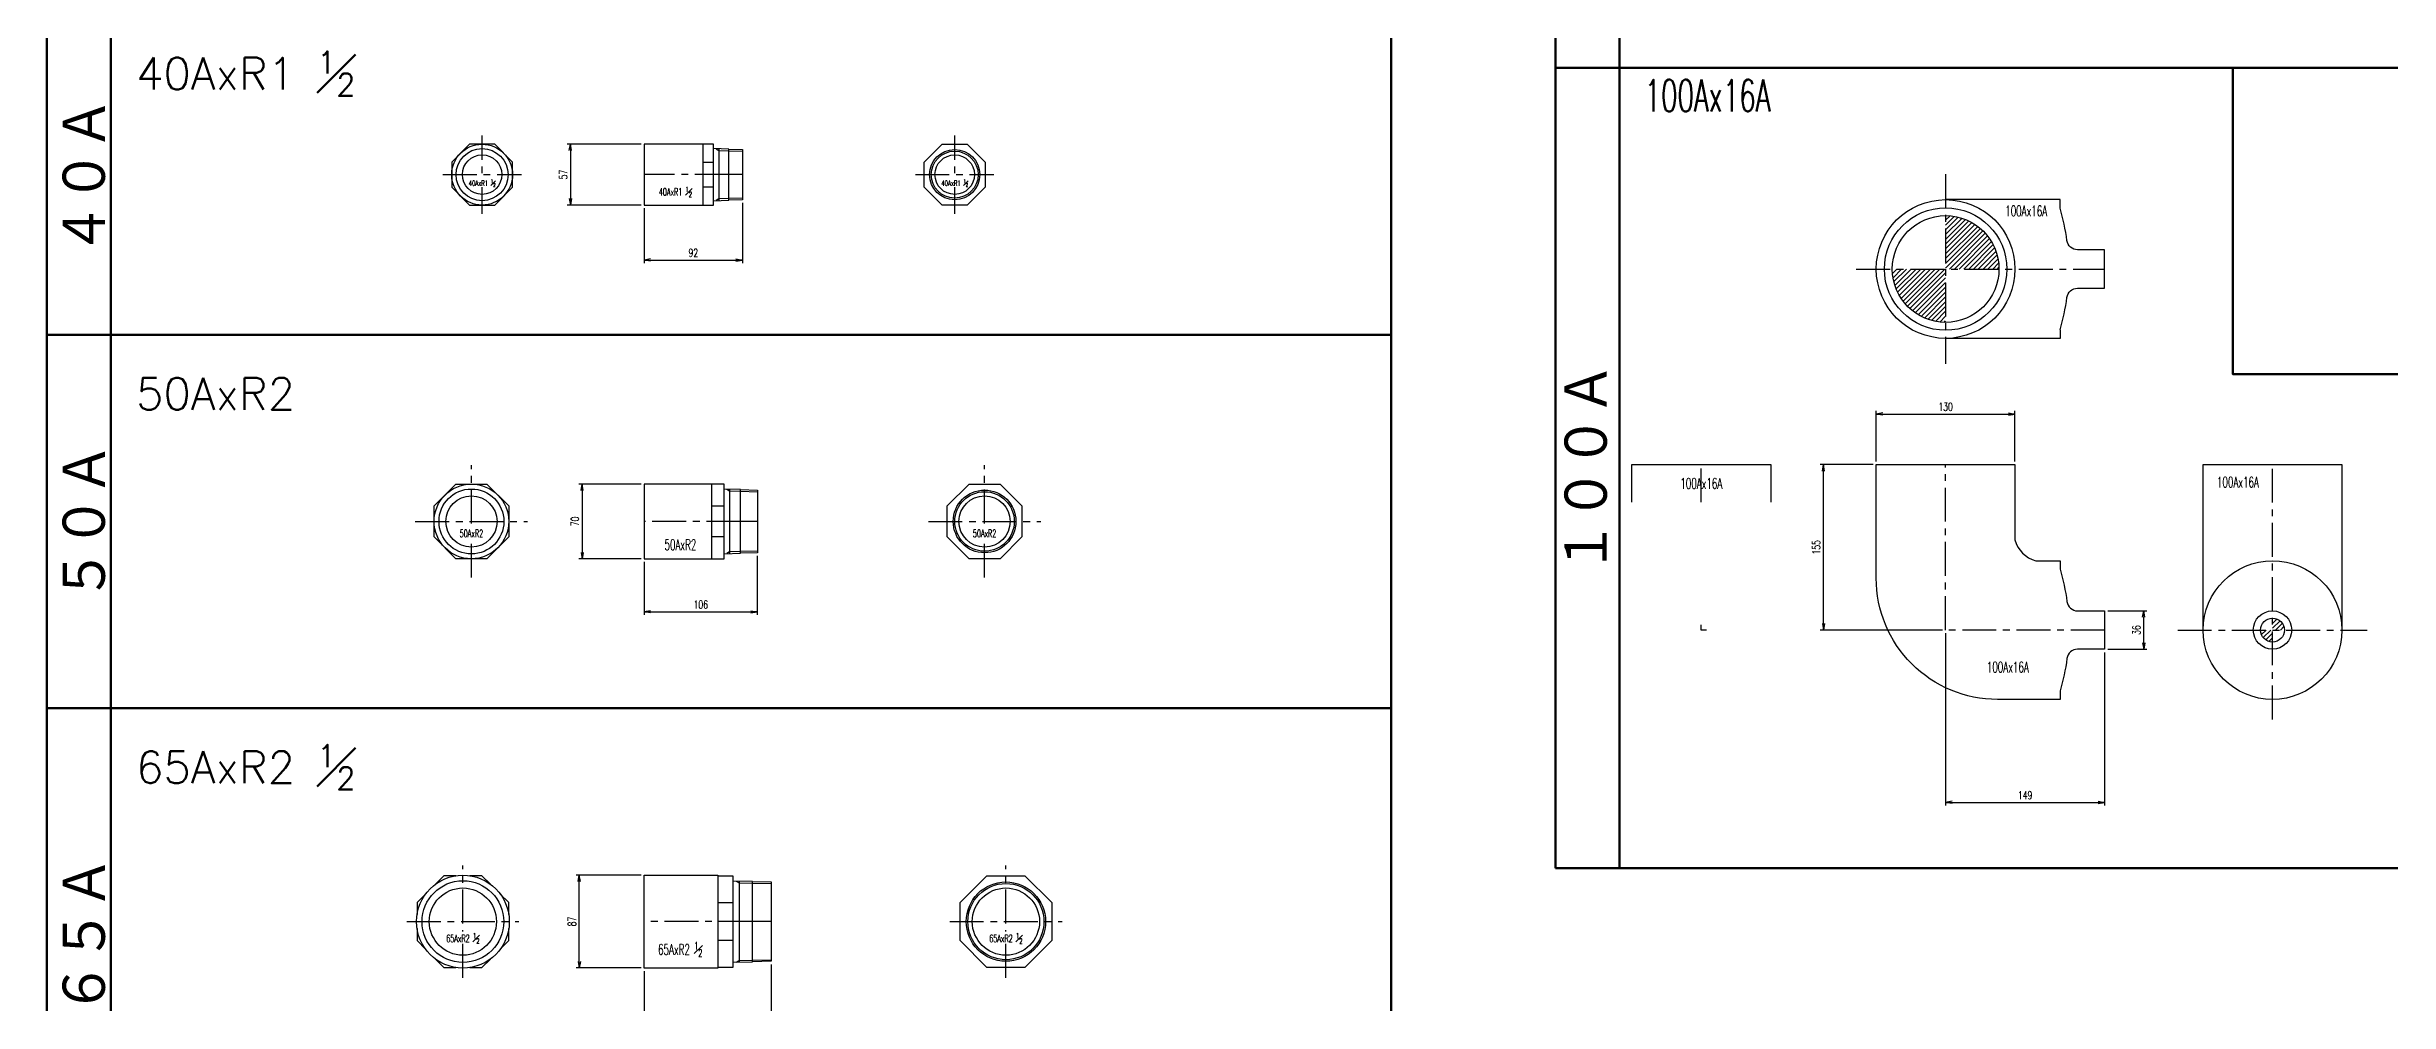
# Model space of a CAD drawing. Header units: millimetres. Extents: x 1711 to 90196, y -23291 to 8516.
# Drawn here: x 41568 to 43764, y -528 to 367 of the extents above; entities that cross this region are included whole.
import ezdxf

# ---------------------------------------------------------------- set-up
doc = ezdxf.new("R2010")
doc.units = ezdxf.units.MM
doc.header["$PDMODE"] = 35
doc.linetypes.add('CENTER', pattern=[50.8, 31.75, -6.35, 6.35, -6.35])
doc.layers.add('line', color=153, linetype='Continuous', lineweight=50)
for name, color, linetype in [('寸法', 2, 'Continuous'), ('配管-CVP', 4, 'Continuous'), ('＃配管（PVC)', 21, 'Continuous')]:
    doc.layers.add(name, color=color, linetype=linetype)
doc.styles.add('kpk', font='romans.shx', dxfattribs={"width": 0.7, "bigfont": 'extfont2.shx'})
doc.styles.get("Standard").update_dxf_attribs({"font": 'romans.shx', "bigfont": 'extfont.shx'})
doc.dimstyles.new('KPK-3', dxfattribs={"dimscale": 3, "dimtxt": 2.5, "dimasz": 2, "dimexe": 1, "dimexo": 1, "dimgap": 1, "dimtad": 3, "dimdec": 1, "dimdsep": 46, "dimtxsty": 'kpk', "dimblk": 'OPEN', "dimcen": 2.5, "dimclrd": 2, "dimclre": 2, "dimclrt": 4, "dimadec": 1, "dimazin": 2, "dimtfac": 1, "dimtdec": 1, "dimtmove": 0, "dimatfit": 2, "dimldrblk": 'OPEN', "dimfxl": 0, "dimlwd": -1, "dimlwe": -1, "dimarcsym": 0})

# ---------------------------------------------------------------- blocks, each defined once
blk = doc.blocks.new('_Open')
at = {"color": 0, "linetype": 'ByBlock', "lineweight": -2}
for p, q in [((-1, 0.17), (0, 0)), ((-1, -0.17), (0, 0)), ((0, 0), (-1, 0))]:
    blk.add_line(p, q, dxfattribs=at)
blk = doc.blocks.new('*D2575')
at = {"layer": 'Defpoints', "color": 0, "transparency": 16777216}
for p in [(42233.9, -106.8), (42127.9, -112.4), (42233.9, -162.1)]:
    blk.add_point(p, dxfattribs=at)
at = {"layer": '寸法', "color": 2, "transparency": 16777216}
for p, q in [((42127.9, -115.4), (42127.9, -165.1)), ((42233.9, -109.8), (42233.9, -165.1)), ((42133.9, -162.1), (42227.9, -162.1))]:
    blk.add_line(p, q, dxfattribs=at)
at = {"layer": '寸法', "color": 2, "transparency": 16777216, "xscale": 6, "yscale": 6, "zscale": 6, "rotation": 180}
blk.add_blockref('_Open', (42127.9, -162.1), dxfattribs=at)
at = {"layer": '寸法', "color": 2, "transparency": 16777216, "xscale": 6, "yscale": 6, "zscale": 6}
blk.add_blockref('_Open', (42233.9, -162.1), dxfattribs=at)
at = {"layer": '寸法', "color": 4, "transparency": 16777216, "insert": (42180.9, -155.3), "char_height": 7.5, "attachment_point": 5, "style": 'kpk', "bg_fill": 3, "box_fill_scale": 1.1, "bg_fill_color": 256, "bg_fill_true_color": 13158600, "bg_fill_transparency": 0}
blk.add_mtext('106', dxfattribs=at)
blk = doc.blocks.new('*D2576')
at = {"layer": 'Defpoints', "color": 0, "transparency": 16777216}
for p in [(42219.9, 224.1), (42127.9, 219.1), (42219.9, 167.5)]:
    blk.add_point(p, dxfattribs=at)
at = {"layer": '寸法', "color": 2, "transparency": 16777216}
for p, q in [((42219.9, 221.1), (42219.9, 164.5)), ((42127.9, 216.1), (42127.9, 164.5)), ((42133.9, 167.5), (42213.9, 167.5))]:
    blk.add_line(p, q, dxfattribs=at)
at = {"layer": '寸法', "color": 2, "transparency": 16777216, "xscale": 6, "yscale": 6, "zscale": 6, "rotation": 180}
blk.add_blockref('_Open', (42127.9, 167.5), dxfattribs=at)
at = {"layer": '寸法', "color": 2, "transparency": 16777216, "xscale": 6, "yscale": 6, "zscale": 6}
blk.add_blockref('_Open', (42219.9, 167.5), dxfattribs=at)
at = {"layer": '寸法', "color": 4, "transparency": 16777216, "insert": (42173.9, 174.3), "char_height": 7.5, "attachment_point": 5, "style": 'kpk', "bg_fill": 3, "box_fill_scale": 1.1, "bg_fill_color": 256, "bg_fill_true_color": 13158600, "bg_fill_transparency": 0}
blk.add_mtext('92', dxfattribs=at)
blk = doc.blocks.new('*D2577')
at = {"layer": 'Defpoints', "color": 0, "transparency": 16777216}
for p in [(42127.9, -495.9), (42246.9, -489.6), (42246.9, -579)]:
    blk.add_point(p, dxfattribs=at)
at = {"layer": '寸法', "color": 2, "transparency": 16777216}
for p, q in [((42127.9, -498.9), (42127.9, -582)), ((42246.9, -492.6), (42246.9, -582)), ((42133.9, -579), (42240.9, -579))]:
    blk.add_line(p, q, dxfattribs=at)
at = {"layer": '寸法', "color": 2, "transparency": 16777216, "xscale": 6, "yscale": 6, "zscale": 6, "rotation": 180}
blk.add_blockref('_Open', (42127.9, -579), dxfattribs=at)
at = {"layer": '寸法', "color": 2, "transparency": 16777216, "xscale": 6, "yscale": 6, "zscale": 6}
blk.add_blockref('_Open', (42246.9, -579), dxfattribs=at)
at = {"layer": '寸法', "color": 4, "transparency": 16777216, "insert": (42187.4, -572.3), "char_height": 7.5, "attachment_point": 5, "style": 'kpk', "bg_fill": 3, "box_fill_scale": 1.1, "bg_fill_color": 256, "bg_fill_true_color": 13158600, "bg_fill_transparency": 0}
blk.add_mtext('119', dxfattribs=at)
blk = doc.blocks.new('*D2878')
at = {"layer": 'Defpoints', "color": 0, "transparency": 16777216}
for p in [(42127.9, 276.1), (42058.7, 219.1), (42127.9, 219.1)]:
    blk.add_point(p, dxfattribs=at)
at = {"layer": '寸法', "color": 2, "transparency": 16777216}
for p, q in [((42124.9, 276.1), (42055.7, 276.1)), ((42058.7, 270.1), (42058.7, 225.1)), ((42124.9, 219.1), (42055.7, 219.1))]:
    blk.add_line(p, q, dxfattribs=at)
at = {"layer": '寸法', "color": 2, "transparency": 16777216, "xscale": 6, "yscale": 6, "zscale": 6}
for p, rotation in [((42058.7, 276.1), 90), ((42058.7, 219.1), 270)]:
    blk.add_blockref('_Open', p, dxfattribs=dict(at, rotation=rotation))
at = {"layer": '寸法', "color": 4, "transparency": 16777216, "insert": (42052, 247.6), "char_height": 7.5, "attachment_point": 5, "rotation": 90, "style": 'kpk', "bg_fill": 3, "box_fill_scale": 1.1, "bg_fill_color": 256, "bg_fill_true_color": 13158600, "bg_fill_transparency": 0}
blk.add_mtext('57', dxfattribs=at)
blk = doc.blocks.new('*D2879')
at = {"layer": 'Defpoints', "color": 0, "transparency": 16777216}
for p in [(42127.9, -42.4), (42069.7, -112.4), (42127.9, -112.4)]:
    blk.add_point(p, dxfattribs=at)
at = {"layer": '寸法', "color": 2, "transparency": 16777216}
for p, q in [((42124.9, -42.4), (42066.7, -42.4)), ((42069.7, -48.4), (42069.7, -106.4)), ((42124.9, -112.4), (42066.7, -112.4))]:
    blk.add_line(p, q, dxfattribs=at)
at = {"layer": '寸法', "color": 2, "transparency": 16777216, "xscale": 6, "yscale": 6, "zscale": 6}
for p, rotation in [((42069.7, -42.4), 90), ((42069.7, -112.4), 270)]:
    blk.add_blockref('_Open', p, dxfattribs=dict(at, rotation=rotation))
at = {"layer": '寸法', "color": 4, "transparency": 16777216, "insert": (42063, -77.4), "char_height": 7.5, "attachment_point": 5, "rotation": 90, "style": 'kpk', "bg_fill": 3, "box_fill_scale": 1.1, "bg_fill_color": 256, "bg_fill_true_color": 13158600, "bg_fill_transparency": 0}
blk.add_mtext('70', dxfattribs=at)
blk = doc.blocks.new('*D2880')
at = {"layer": 'Defpoints', "color": 0, "transparency": 16777216}
for p in [(42067, -408.9), (42127.9, -408.9), (42127.9, -495.9)]:
    blk.add_point(p, dxfattribs=at)
at = {"layer": '寸法', "color": 2, "transparency": 16777216}
for p, q in [((42124.9, -408.9), (42064, -408.9)), ((42067, -489.9), (42067, -414.9)), ((42124.9, -495.9), (42064, -495.9))]:
    blk.add_line(p, q, dxfattribs=at)
at = {"layer": '寸法', "color": 2, "transparency": 16777216, "xscale": 6, "yscale": 6, "zscale": 6}
for p, rotation in [((42067, -408.9), 90), ((42067, -495.9), 270)]:
    blk.add_blockref('_Open', p, dxfattribs=dict(at, rotation=rotation))
at = {"layer": '寸法', "color": 4, "transparency": 16777216, "insert": (42060.2, -452.4), "char_height": 7.5, "attachment_point": 5, "rotation": 90, "style": 'kpk', "bg_fill": 3, "box_fill_scale": 1.1, "bg_fill_color": 256, "bg_fill_true_color": 13158600, "bg_fill_transparency": 0}
blk.add_mtext('87', dxfattribs=at)
blk = doc.blocks.new('*D2891')
at = {"layer": 'Defpoints', "color": 0, "transparency": 16777216}
for p in [(43347.8, -179.2), (43496.8, -197.2), (43496.8, -340.7)]:
    blk.add_point(p, dxfattribs=at)
at = {"layer": '寸法', "color": 2, "transparency": 16777216}
for p, q in [((43347.8, -182.2), (43347.8, -343.7)), ((43496.8, -200.2), (43496.8, -343.7)), ((43353.8, -340.7), (43490.8, -340.7))]:
    blk.add_line(p, q, dxfattribs=at)
at = {"layer": '寸法', "color": 2, "transparency": 16777216, "xscale": 6, "yscale": 6, "zscale": 6, "rotation": 180}
blk.add_blockref('_Open', (43347.8, -340.7), dxfattribs=at)
at = {"layer": '寸法', "color": 2, "transparency": 16777216, "xscale": 6, "yscale": 6, "zscale": 6}
blk.add_blockref('_Open', (43496.8, -340.7), dxfattribs=at)
at = {"layer": '寸法', "color": 4, "transparency": 16777216, "insert": (43422.3, -334), "char_height": 7.5, "attachment_point": 5, "style": 'kpk', "bg_fill": 3, "box_fill_scale": 1.1, "bg_fill_color": 256, "bg_fill_true_color": 13158600, "bg_fill_transparency": 0}
blk.add_mtext('149', dxfattribs=at)
blk = doc.blocks.new('*D2892')
at = {"layer": 'Defpoints', "color": 0, "transparency": 16777216}
for p in [(43233.3, -24.2), (43282.8, -24.2), (43347.8, -179.2)]:
    blk.add_point(p, dxfattribs=at)
at = {"layer": '寸法', "color": 2, "transparency": 16777216}
for p, q in [((43279.8, -24.2), (43230.3, -24.2)), ((43233.3, -173.2), (43233.3, -30.2)), ((43344.8, -179.2), (43230.3, -179.2))]:
    blk.add_line(p, q, dxfattribs=at)
at = {"layer": '寸法', "color": 2, "transparency": 16777216, "xscale": 6, "yscale": 6, "zscale": 6}
for p, rotation in [((43233.3, -24.2), 90), ((43233.3, -179.2), 270)]:
    blk.add_blockref('_Open', p, dxfattribs=dict(at, rotation=rotation))
at = {"layer": '寸法', "color": 4, "transparency": 16777216, "insert": (43226.5, -101.7), "char_height": 7.5, "attachment_point": 5, "rotation": 90, "style": 'kpk', "bg_fill": 3, "box_fill_scale": 1.1, "bg_fill_color": 256, "bg_fill_true_color": 13158600, "bg_fill_transparency": 0}
blk.add_mtext('155', dxfattribs=at)
blk = doc.blocks.new('*D2893')
at = {"layer": 'Defpoints', "color": 0, "transparency": 16777216}
for p in [(43412.8, 23.2), (43282.8, -24.2), (43412.8, -24.2)]:
    blk.add_point(p, dxfattribs=at)
at = {"layer": '寸法', "color": 2, "transparency": 16777216}
for p, q in [((43282.8, -21.2), (43282.8, 26.2)), ((43288.8, 23.2), (43406.8, 23.2)), ((43412.8, -21.2), (43412.8, 26.2))]:
    blk.add_line(p, q, dxfattribs=at)
at = {"layer": '寸法', "color": 2, "transparency": 16777216, "xscale": 6, "yscale": 6, "zscale": 6, "rotation": 180}
blk.add_blockref('_Open', (43282.8, 23.2), dxfattribs=at)
at = {"layer": '寸法', "color": 2, "transparency": 16777216, "xscale": 6, "yscale": 6, "zscale": 6}
blk.add_blockref('_Open', (43412.8, 23.2), dxfattribs=at)
at = {"layer": '寸法', "color": 4, "transparency": 16777216, "insert": (43347.8, 30), "char_height": 7.5, "attachment_point": 5, "style": 'kpk', "bg_fill": 3, "box_fill_scale": 1.1, "bg_fill_color": 256, "bg_fill_true_color": 13158600, "bg_fill_transparency": 0}
blk.add_mtext('130', dxfattribs=at)
blk = doc.blocks.new('*D2894')
at = {"layer": 'Defpoints', "color": 0, "transparency": 16777216}
for p in [(43496.8, -161.2), (43533.5, -161.2), (43496.8, -197.2)]:
    blk.add_point(p, dxfattribs=at)
at = {"layer": '寸法', "color": 2, "transparency": 16777216}
for p, q in [((43499.8, -161.2), (43536.5, -161.2)), ((43533.5, -191.2), (43533.5, -167.2)), ((43499.8, -197.2), (43536.5, -197.2))]:
    blk.add_line(p, q, dxfattribs=at)
at = {"layer": '寸法', "color": 2, "transparency": 16777216, "xscale": 6, "yscale": 6, "zscale": 6}
for p, rotation in [((43533.5, -161.2), 90), ((43533.5, -197.2), 270)]:
    blk.add_blockref('_Open', p, dxfattribs=dict(at, rotation=rotation))
at = {"layer": '寸法', "color": 4, "transparency": 16777216, "insert": (43526.7, -179.2), "char_height": 7.5, "attachment_point": 5, "rotation": 90, "style": 'kpk', "bg_fill": 3, "box_fill_scale": 1.1, "bg_fill_color": 256, "bg_fill_true_color": 13158600, "bg_fill_transparency": 0}
blk.add_mtext('36', dxfattribs=at)
blk = doc.blocks.new('A$C6FD4700A')
at = {"layer": '＃配管（PVC)', "color": 2, "linetype": 'CENTER'}
for p, q in [((0, -36.8), (0, 36.8)), ((-36.8, 0), (36.8, 0))]:
    blk.add_line(p, q, dxfattribs=at)
at = {"layer": '＃配管（PVC)', "color": 0, "linetype": 'ByBlock'}
blk.add_lwpolyline([(11.8, -28.5), (28.5, -11.8), (28.5, 11.8), (11.8, 28.5), (-11.8, 28.5), (-28.5, 11.8), (-28.5, -11.8), (-11.8, -28.5)], close=True, dxfattribs=at)
for radius in [28.5, 24.4, 18.5]:
    blk.add_circle((0, 0), radius, dxfattribs=at)
at = {"layer": 'Defpoints', "color": 6, "linetype": 'ByBlock', "insert": (0, -8), "char_height": 5, "attachment_point": 5, "style": 'kpk', "bg_fill": 3, "box_fill_scale": 1.2, "bg_fill_color": 256, "bg_fill_transparency": 0}
blk.add_mtext('\\A1;{\\W0.6;40AxR1 \\H0.7x;\\S1#2;}', dxfattribs=at)
blk = doc.blocks.new('A$C1BB05601')
at = {"layer": 'Defpoints', "color": 8, "linetype": 'ByBlock'}
blk.add_line((79.3, -23.9), (79.3, 23.9), dxfattribs=at)
for points in [[(79.3, 23.9), (92, 23.5), (92, -23.5), (79.3, -23.9)], [(79.3, 22.4), (79.3, 22.4), (92, 22)], [(92, 0), (79.3, 0)], [(92, -22), (79.3, -22.4)]]:
    blk.add_lwpolyline(points, dxfattribs=at)
at = {"layer": '＃配管（PVC)', "color": 0, "linetype": 'ByBlock'}
for p, q in [((55, 28.5), (55, -28.5)), ((79.3, 23.9), (65, 24.4)), ((70, 24.2), (70, -24.2)), ((55, 11.8), (65, 11.8)), ((65, -11.8), (55, -11.8))]:
    blk.add_line(p, q, dxfattribs=at)
blk.add_lwpolyline([(0, -28.5), (65, -28.5), (65, 28.5), (0, 28.5)], close=True, dxfattribs=at)
at = {"layer": '＃配管（PVC)', "color": 42, "linetype": 'ByBlock'}
for points in [[(67.3, 24.3), (70, 22.7), (79.3, 22.4)], [(79.3, -22.4), (70, -22.7), (67.3, -24.3)]]:
    blk.add_lwpolyline(points, dxfattribs=at)
at = {"layer": '＃配管（PVC)', "color": 0, "linetype": 'ByBlock'}
blk.add_lwpolyline([(65, -24.4), (79.3, -23.9)], dxfattribs=at)
at = {"layer": 'Defpoints', "color": 6, "linetype": 'ByBlock', "insert": (29.2, -16.2), "char_height": 7, "attachment_point": 5, "style": 'kpk', "bg_fill": 3, "box_fill_scale": 1.2, "bg_fill_color": 256, "bg_fill_transparency": 0}
blk.add_mtext('\\A1;{\\W0.6;40AxR1 \\H0.7x;\\S1#2;}', dxfattribs=at)
at = {"layer": '＃配管（PVC)', "color": 2, "linetype": 'CENTER'}
blk.add_lwpolyline([(79.3, 0), (0, 0)], dxfattribs=at)
blk = doc.blocks.new('A$C41DC224E')
at = {"layer": '＃配管（PVC)', "color": 2, "linetype": 'CENTER'}
for p, q in [((0, -36.8), (0, 36.8)), ((-36.8, 0), (36.8, 0))]:
    blk.add_line(p, q, dxfattribs=at)
at = {"layer": '＃配管（PVC)', "color": 0, "linetype": 'ByBlock'}
blk.add_lwpolyline([(-11.8, 28.5), (11.8, 28.5), (28.5, 11.8), (28.5, -11.8), (11.8, -28.5), (-11.8, -28.5), (-28.5, -11.8), (-28.5, 11.8)], close=True, dxfattribs=at)
for radius in [23.5, 18.5]:
    blk.add_circle((0, 0), radius, dxfattribs=at)
at = {"layer": '＃配管（PVC)', "color": 42, "linetype": 'ByBlock'}
blk.add_circle((0, 0), 22, dxfattribs=at)
at = {"layer": 'Defpoints', "color": 6, "linetype": 'ByBlock', "insert": (0, -8), "char_height": 5, "attachment_point": 5, "style": 'kpk', "bg_fill": 3, "box_fill_scale": 1.2, "bg_fill_color": 256, "bg_fill_transparency": 0}
blk.add_mtext('\\A1;{\\W0.6;40AxR1 \\H0.7x;\\S1#2;}', dxfattribs=at)
blk = doc.blocks.new('A$C43D42B23')
at = {"layer": '＃配管（PVC)', "color": 2, "linetype": 'CENTER'}
for p, q in [((0, -52.6), (0, 52.6)), ((-52.6, 0), (52.6, 0))]:
    blk.add_line(p, q, dxfattribs=at)
at = {"layer": '＃配管（PVC)', "color": 0, "linetype": 'ByBlock'}
blk.add_lwpolyline([(-35, -14.5), (-35, 14.5), (-14.5, 35), (14.5, 35), (35, 14.5), (35, -14.5), (14.5, -35), (-14.5, -35)], close=True, dxfattribs=at)
for radius in [35, 30.4, 24]:
    blk.add_circle((0, 0), radius, dxfattribs=at)
at = {"layer": 'Defpoints', "color": 6, "linetype": 'ByBlock', "insert": (0, -11.2), "char_height": 7, "attachment_point": 5, "style": 'kpk', "bg_fill": 3, "box_fill_scale": 1.2, "bg_fill_color": 256, "bg_fill_transparency": 0}
blk.add_mtext('\\A1;{\\W0.6;50AxR2}', dxfattribs=at)
blk = doc.blocks.new('A$C068F5CA7')
at = {"layer": 'Defpoints', "color": 8, "linetype": 'ByBlock'}
blk.add_line((90.1, -29.8), (90.1, 29.8), dxfattribs=at)
for points in [[(90.1, 29.8), (106, 29.4), (106, -29.4), (90.1, -29.8)], [(90.1, 28.3), (106, 27.9)], [(106, 0), (90.1, 0)], [(106, -27.9), (90.1, -28.3)]]:
    blk.add_lwpolyline(points, dxfattribs=at)
at = {"layer": '＃配管（PVC)', "color": 0, "linetype": 'ByBlock'}
for p, q in [((63, 35), (63, -35)), ((90.1, 29.8), (75, 30.2)), ((80, 30.1), (80, -30.1)), ((63, 14.5), (75, 14.5)), ((75, -14.5), (63, -14.5))]:
    blk.add_line(p, q, dxfattribs=at)
blk.add_lwpolyline([(0, -35), (75, -35), (75, 35), (0, 35)], close=True, dxfattribs=at)
at = {"layer": '＃配管（PVC)', "color": 42, "linetype": 'ByBlock'}
for points in [[(77.3, 30.1), (80, 28.6), (90.1, 28.3)], [(90.1, -28.3), (80, -28.6), (77.3, -30.1)]]:
    blk.add_lwpolyline(points, dxfattribs=at)
at = {"layer": '＃配管（PVC)', "color": 2, "linetype": 'CENTER'}
blk.add_lwpolyline([(90.1, 0), (0, 0)], dxfattribs=at)
at = {"layer": '＃配管（PVC)', "color": 0, "linetype": 'ByBlock'}
blk.add_lwpolyline([(75, -30.2), (90.1, -29.8)], dxfattribs=at)
at = {"layer": 'Defpoints', "color": 6, "linetype": 'ByBlock', "insert": (33.9, -21.8), "char_height": 10, "attachment_point": 5, "style": 'kpk', "bg_fill": 3, "box_fill_scale": 1.2, "bg_fill_color": 256, "bg_fill_transparency": 0}
blk.add_mtext('\\A1;{\\W0.6;50AxR2}', dxfattribs=at)
blk = doc.blocks.new('A$C068150F8')
at = {"layer": '＃配管（PVC)', "color": 2, "linetype": 'CENTER'}
for p, q in [((0, -52.6), (0, 52.6)), ((-52.6, 0), (52.6, 0))]:
    blk.add_line(p, q, dxfattribs=at)
at = {"layer": '＃配管（PVC)', "color": 0, "linetype": 'ByBlock'}
blk.add_lwpolyline([(-35, -14.5), (-35, 14.5), (-14.5, 35), (14.5, 35), (35, 14.5), (35, -14.5), (14.5, -35), (-14.5, -35)], close=True, dxfattribs=at)
for radius in [29.4, 24]:
    blk.add_circle((0, 0), radius, dxfattribs=at)
at = {"layer": '＃配管（PVC)', "color": 42, "linetype": 'ByBlock'}
blk.add_circle((0, 0), 27.9, dxfattribs=at)
at = {"layer": 'Defpoints', "color": 6, "linetype": 'ByBlock', "insert": (0, -11.2), "char_height": 7, "attachment_point": 5, "style": 'kpk', "bg_fill": 3, "box_fill_scale": 1.2, "bg_fill_color": 256, "bg_fill_transparency": 0}
blk.add_mtext('\\A1;{\\W0.6;50AxR2}', dxfattribs=at)
blk = doc.blocks.new('A$C1D4D435D')
at = {"layer": '＃配管（PVC)', "color": 2, "linetype": 'CENTER'}
for p, q in [((0, -52.56576), (0, 52.56576)), ((-52.56576, 0), (52.56576, 0))]:
    blk.add_line(p, q, dxfattribs=at)
at = {"layer": '＃配管（PVC)', "color": 0, "linetype": 'ByBlock'}
for points in [[(-35.05586, 25.755323), (-43, 17.811183), (-43, 6.576473)], [(-6.576473, 43), (-17.811183, 43), (-25.755323, 35.05586)], [(25.755323, 35.05586), (17.811183, 43), (6.576473, 43)], [(43, 6.576473), (43, 17.811183), (35.05586, 25.755323)], [(-43, -6.576473), (-43, -17.811183), (-35.05586, -25.755323)], [(35.05586, -25.755323), (43, -17.811183), (43, -6.576473)], [(-25.755323, -35.05586), (-17.811183, -43), (-6.576473, -43)], [(6.576473, -43), (17.811183, -43), (25.755323, -35.05586)]]:
    blk.add_lwpolyline(points, dxfattribs=at)
for radius in [43.5, 38.3, 31.5]:
    blk.add_circle((0, 0), radius, dxfattribs=at)
at = {"layer": 'Defpoints', "color": 6, "linetype": 'ByBlock', "insert": (0, -15.757547), "char_height": 7, "attachment_point": 5, "style": 'kpk', "bg_fill": 3, "box_fill_scale": 1.2, "bg_fill_color": 256, "bg_fill_transparency": 0}
blk.add_mtext('\\A1;{\\W0.6;65AxR2 \\H0.7x;\\S1#2;}', dxfattribs=at)
blk = doc.blocks.new('A$C297878B9')
at = {"layer": 'Defpoints', "color": 8, "linetype": 'ByBlock'}
blk.add_line((101.5, -37.6), (101.5, 37.6), dxfattribs=at)
for points in [[(101.5, 37.6), (119, 37.2), (119, -37.2), (101.5, -37.6)], [(101.5, 36.1), (119, 35.7)], [(119, 0), (101.5, 0)], [(101.5, -36.1), (119, -35.7)]]:
    blk.add_lwpolyline(points, dxfattribs=at)
at = {"layer": '＃配管（PVC)', "color": 0, "linetype": 'ByBlock'}
for p, q in [((101.5, 37.6), (83, 38)), ((89, 37.9), (89, -37.9)), ((69, 17.8), (83, 17.8)), ((83, -17.8), (69, -17.8))]:
    blk.add_line(p, q, dxfattribs=at)
blk.add_lwpolyline([(69, 43.5), (69, -43.5), (0, -43.5), (0, 43.5)], close=True, dxfattribs=at)
for points in [[(69, 43), (83, 43), (83, -43), (69, -43)], [(83, -38), (101.5, -37.6)]]:
    blk.add_lwpolyline(points, dxfattribs=at)
at = {"layer": '＃配管（PVC)', "color": 42, "linetype": 'ByBlock'}
for points in [[(86.3, 37.9), (89, 36.4), (101.5, 36.1)], [(86.3, -37.9), (89, -36.4), (101.5, -36.1)]]:
    blk.add_lwpolyline(points, dxfattribs=at)
at = {"layer": '＃配管（PVC)', "color": 2, "linetype": 'CENTER'}
blk.add_lwpolyline([(101.5, 0), (0, 0)], dxfattribs=at)
at = {"layer": 'Defpoints', "color": 6, "linetype": 'ByBlock', "insert": (33.7, -26.1), "char_height": 10, "attachment_point": 5, "style": 'kpk', "bg_fill": 3, "box_fill_scale": 1.2, "bg_fill_color": 256, "bg_fill_transparency": 0}
blk.add_mtext('\\A1;{\\W0.6;65AxR2 \\H0.7x;\\S1#2;}', dxfattribs=at)
blk = doc.blocks.new('A$C0D2E16C9')
at = {"layer": '＃配管（PVC)', "color": 2, "linetype": 'CENTER'}
for p, q in [((0, -52.6), (0, 52.6)), ((-52.6, 0), (52.6, 0))]:
    blk.add_line(p, q, dxfattribs=at)
at = {"layer": '＃配管（PVC)', "color": 0, "linetype": 'ByBlock'}
blk.add_lwpolyline([(-43, 17.8), (-17.8, 43), (17.8, 43), (43, 17.8), (43, -17.8), (17.8, -43), (-17.8, -43), (-43, -17.8)], close=True, dxfattribs=at)
for radius in [37.2, 31.5]:
    blk.add_circle((0, 0), radius, dxfattribs=at)
at = {"layer": '＃配管（PVC)', "color": 42, "linetype": 'ByBlock'}
blk.add_circle((0, 0), 35.7, dxfattribs=at)
at = {"layer": 'Defpoints', "color": 6, "linetype": 'ByBlock', "insert": (0, -15.8), "char_height": 7, "attachment_point": 5, "style": 'kpk', "bg_fill": 3, "box_fill_scale": 1.2, "bg_fill_color": 256, "bg_fill_transparency": 0}
blk.add_mtext('\\A1;{\\W0.6;65AxR2 \\H0.7x;\\S1#2;}', dxfattribs=at)
blk = doc.blocks.new('100A×16A-RL-上面')
at = {"layer": '＃配管（PVC)', "linetype": 'ByBlock'}
h = blk.add_hatch(dxfattribs=at)
h.set_pattern_fill('ANSI31', color=252)
h.set_pattern_definition([(45, (-43347.8233, -159.1194), (-2.24506403, 2.24506403), [])])
h.paths.add_polyline_path([(0, 0), (-50, 0, 0.414214), (0, -50)])
h.paths.add_polyline_path([(0, 50), (0, 0), (50, 0, 0.414214)])
at = {"layer": '＃配管（PVC)', "color": 2, "linetype": 'CENTER'}
for p, q in [((0, 88.8), (0, -88.8)), ((-83.8, 0), (149, 0))]:
    blk.add_line(p, q, dxfattribs=at)
at = {"layer": '＃配管（PVC)', "color": 0, "linetype": 'ByBlock'}
for points in [[(107.3, 56.9), (107.3, 65), (0, 65)], [(107.3, -56.9), (107.3, -65), (0, -65)]]:
    blk.add_lwpolyline(points, dxfattribs=at)
blk.add_lwpolyline([(107.2, -56.9, 0.038738), (113.7, -26.7, -0.375405), (123.6, -18), (149, -18), (149, 18), (123.7, 18, -0.375725), (113.7, 26.7, 0.038715), (107.3, 56.9)], format="xyb", dxfattribs=at)
for radius in [65, 57.4, 50]:
    blk.add_circle((0, 0), radius, dxfattribs=at)
at = {"layer": 'Defpoints', "color": 6, "linetype": 'ByBlock', "insert": (75.5, 54.4), "char_height": 10, "attachment_point": 5, "style": 'kpk', "bg_fill": 3, "box_fill_scale": 1.2, "bg_fill_color": 256, "bg_fill_transparency": 0}
blk.add_mtext('{\\W0.6;100Ax16A}', dxfattribs=at)
blk = doc.blocks.new('100A×16A-RL-半（正面）')
at = {"layer": '＃配管（PVC)', "color": 0, "linetype": 'ByBlock'}
for p, q in [((-65, 119.75), (-65, 155)), ((-65, 155), (65, 155)), ((65, 155), (65, 119.75))]:
    blk.add_line(p, q, dxfattribs=at)
at = {"layer": '＃配管（PVC)', "color": 2, "linetype": 'CENTER'}
blk.add_lwpolyline([(5, 0), (0, 0), (0, 5)], dxfattribs=at)
at = {"layer": 'Defpoints', "color": 6, "linetype": 'ByBlock', "insert": (0, 137.375), "char_height": 10, "attachment_point": 5, "style": 'kpk', "bg_fill": 3, "box_fill_scale": 1.2, "bg_fill_color": 256, "bg_fill_transparency": 0}
blk.add_mtext('{\\W0.6;100Ax16A}', dxfattribs=at)
at = {"layer": '＃配管（PVC)', "color": 2, "linetype": 'CENTER'}
blk.add_lwpolyline([(0, 119.75), (0, 155)], dxfattribs=at)
blk = doc.blocks.new('100A×16A-RL-正面')
at = {"layer": '＃配管（PVC)', "color": 0, "linetype": 'ByBlock'}
for points in [[(107.3, -56.9), (107.3, -65), (48.5, -65, -0.414279), (-65, 48.5), (-65, 155), (65, 155), (65, 84.5, 0.271655), (84.5, 65), (107.3, 65), (107.3, 56.9)], [(107.3, 56.9, -0.038715), (113.7, 26.7, 0.375725), (123.7, 18), (149, 18), (149, -18), (123.6, -18, 0.375405), (113.7, -26.7, -0.038738), (107.2, -56.9)]]:
    blk.add_lwpolyline(points, format="xyb", dxfattribs=at)
at = {"layer": '＃配管（PVC)', "color": 2, "linetype": 'CENTER'}
blk.add_lwpolyline([(149, 0), (0, 0), (0, 155)], dxfattribs=at)
at = {"layer": 'Defpoints', "color": 6, "linetype": 'ByBlock', "insert": (58.3, -34.7), "char_height": 10, "attachment_point": 5, "style": 'kpk', "bg_fill": 3, "box_fill_scale": 1.2, "bg_fill_color": 256, "bg_fill_transparency": 0}
blk.add_mtext('{\\W0.6;100Ax16A}', dxfattribs=at)
blk = doc.blocks.new('100A×16A-RL-側面')
at = {"layer": '＃配管（PVC)', "linetype": 'ByBlock'}
h = blk.add_hatch(dxfattribs=at)
h.set_pattern_fill('ANSI31', color=252)
h.set_pattern_definition([(45, (-43654.228, 179.2102), (-2.24506403, 2.24506403), [])])
h.paths.add_polyline_path([(0, 0), (-11.2, 0, 0.414214), (0, -11.2)])
h.paths.add_polyline_path([(0, 11.2), (0, 0), (11.2, 0, 0.414214)])
at = {"layer": '＃配管（PVC)', "color": 2, "linetype": 'CENTER'}
for p, q in [((0, -83.8), (0, 155)), ((-88.8, 0), (88.8, 0))]:
    blk.add_line(p, q, dxfattribs=at)
at = {"layer": '＃配管（PVC)', "color": 0, "linetype": 'ByBlock'}
blk.add_lwpolyline([(-65, 0), (-65, 155), (65, 155), (65, 0)], dxfattribs=at)
for radius in [65, 18, 11.2]:
    blk.add_circle((0, 0), radius, dxfattribs=at)
at = {"layer": 'Defpoints', "color": 6, "linetype": 'ByBlock', "insert": (-32.4, 138.6), "char_height": 10, "attachment_point": 5, "style": 'kpk', "bg_fill": 3, "box_fill_scale": 1.2, "bg_fill_color": 256, "bg_fill_transparency": 0}
blk.add_mtext('{\\W0.6;100Ax16A}', dxfattribs=at)
blk = doc.blocks.new('A$C22c31c48')
at = {"layer": 'line'}
for p, q in [((0, 0), (0, -2010)), ((60, 0), (60, -2010)), ((0, -1260), (7577, -1260)), ((91.1, -1260), (151.1, -1260)), ((0, -2010), (60, -2010)), ((0, -2010), (7577, -2010))]:
    blk.add_line(p, q, dxfattribs=at)
blk.add_lwpolyline([(991, -1260), (635, -1260), (635, -1546.9), (991, -1546.9)], close=True, dxfattribs=at)
at = {"layer": 'line', "insert": (83.6, -1285.9), "char_height": 30, "attachment_point": 4}
blk.add_mtext('{\\W0.6;100Ax16A}', dxfattribs=at)
at = {"layer": 'line', "insert": (30, -1635), "char_height": 45, "attachment_point": 5, "rotation": 90}
blk.add_mtext('１００Ａ', dxfattribs=at)
blk = doc.blocks.new('A$Cdddca647')
at = {"layer": 'line'}
blk.add_line((1260, 0), (1260, -3410), dxfattribs=at)
blk.add_lwpolyline([(60, -3410), (0, -3410), (0, 0), (60, 0)], close=True, dxfattribs=at)
for points in [[(1260, -1510), (60, -1510), (0, -1510)], [(1260, -1860), (60, -1860), (0, -1860)]]:
    blk.add_lwpolyline(points, dxfattribs=at)
at = {"layer": 'line', "char_height": 30, "attachment_point": 4}
for s, insert in [('\\A1;40AxR1 {\\H0.7x;\\S1#2;}', (83.6, -1265.3)), ('50AxR2', (83.6, -1565.3)), ('\\A1;65AxR2 {\\H0.7x;\\S1#2;}', (83.6, -1915.3))]:
    blk.add_mtext(s, dxfattribs=dict(at, insert=insert))
at = {"layer": 'line', "char_height": 45, "attachment_point": 5, "rotation": 90}
for s, insert in [('４０Ａ', (36.2, -1361.7)), ('５０Ａ', (36.2, -1685.5)), ('６５Ａ', (36.2, -2073))]:
    blk.add_mtext(s, dxfattribs=dict(at, insert=insert))

msp = doc.modelspace()

# ---------------------------------------------------------------- block references
at = {"layer": '配管-CVP'}
for name, p in [('A$C6FD4700A', (41975.932, 247.5677)), ('A$C41DC224E', (42418.932, 247.5677)), ('100A×16A-RL-上面', (43347.8233, 159.1194)), ('A$C43D42B23', (41965.932, -77.4323)), ('A$C068150F8', (42446.932, -77.4323)), ('100A×16A-RL-半（正面）', (43118.8094, -179.2102)), ('100A×16A-RL-側面', (43654.2279, -179.2102)), ('A$C1D4D435D', (41957.932, -452.4323)), ('A$C0D2E16C9', (42466.932, -452.4323))]:
    msp.add_blockref(name, p, dxfattribs=at)

# ---------------------------------------------------------------- dimensions: what is measured, and where the dimension line sits
at = {"layer": '寸法'}
for base, p1, p2, picture, middle in [((42219.932, 167.5343), (42127.932, 219.0677), (42219.932, 224.081), '*D2576', (42173.932, 174.2843)), ((42233.932, -162.0784), (42127.932, -112.4323), (42233.932, -106.8151), '*D2575', (42180.932, -155.3284)), ((43496.8233, -340.7155), (43347.8233, -179.2102), (43496.8233, -197.2102), '*D2891', (43422.3233, -333.9655)), ((42246.932, -579.0317), (42127.932, -495.9323), (42246.932, -489.6148), '*D2577', (42187.432, -572.2817))]:
    dim = msp.add_linear_dim(base=base, p1=p1, p2=p2, dimstyle='KPK-3', dxfattribs=at)
    dim.commit()
    dim.dimension.update_dxf_attribs({"geometry": picture, "text_midpoint": middle})

# ---------------------------------------------------------------- next in the draw order: dimensions: what is measured, and where the dimension line sits
for base, p1, p2, picture, middle in [((42058.7376, 219.0677), (42127.932, 276.0677), (42127.932, 219.0677), '*D2878', (42051.9876, 247.5677)), ((42069.719, -112.4323), (42127.932, -42.4323), (42127.932, -112.4323), '*D2879', (42062.969, -77.4323)), ((43233.2562, -24.2102), (43347.8233, -179.2102), (43282.8233, -24.2102), '*D2892', (43226.5062, -101.7102)), ((43533.4527, -161.2102), (43496.8233, -197.2102), (43496.8233, -161.2102), '*D2894', (43526.7027, -179.2102)), ((42066.9726, -408.9323), (42127.932, -495.9323), (42127.932, -408.9323), '*D2880', (42060.2226, -452.4323))]:
    dim = msp.add_linear_dim(base=base, p1=p1, p2=p2, angle=90, dimstyle='KPK-3', dxfattribs=at)
    dim.commit()
    dim.dimension.update_dxf_attribs({"geometry": picture, "text_midpoint": middle})

# ---------------------------------------------------------------- next in the draw order: block references
at = {"layer": '配管-CVP'}
for name, p in [('A$C1BB05601', (42127.932, 247.5677)), ('A$C068F5CA7', (42127.932, -77.4323)), ('A$C297878B9', (42127.932, -452.4323))]:
    msp.add_blockref(name, p, dxfattribs=at)

# ---------------------------------------------------------------- next in the draw order: dimensions: what is measured, and where the dimension line sits
at = {"layer": '寸法'}
dim = msp.add_linear_dim(base=(43412.8233, 23.219), p1=(43282.8233, -24.2102), p2=(43412.8233, -24.2102), dimstyle='KPK-3', dxfattribs=at)
dim.commit()
dim.dimension.update_dxf_attribs({"geometry": '*D2893', "text_midpoint": (43347.8233, 29.969)})

# ---------------------------------------------------------------- next in the draw order: block references
at = {"layer": 'line'}
msp.add_blockref('A$Cdddca647', (41567.932, 1607.5677), dxfattribs=at)
at = {"layer": '配管-CVP'}
msp.add_blockref('100A×16A-RL-正面', (43347.8233, -179.2102), dxfattribs=at)

# ---------------------------------------------------------------- next in the draw order: block references
at = {"layer": 'line'}
msp.add_blockref('A$C22c31c48', (42982.0195, 1607.5677), dxfattribs=at)

doc.saveas('drawing.dxf')
